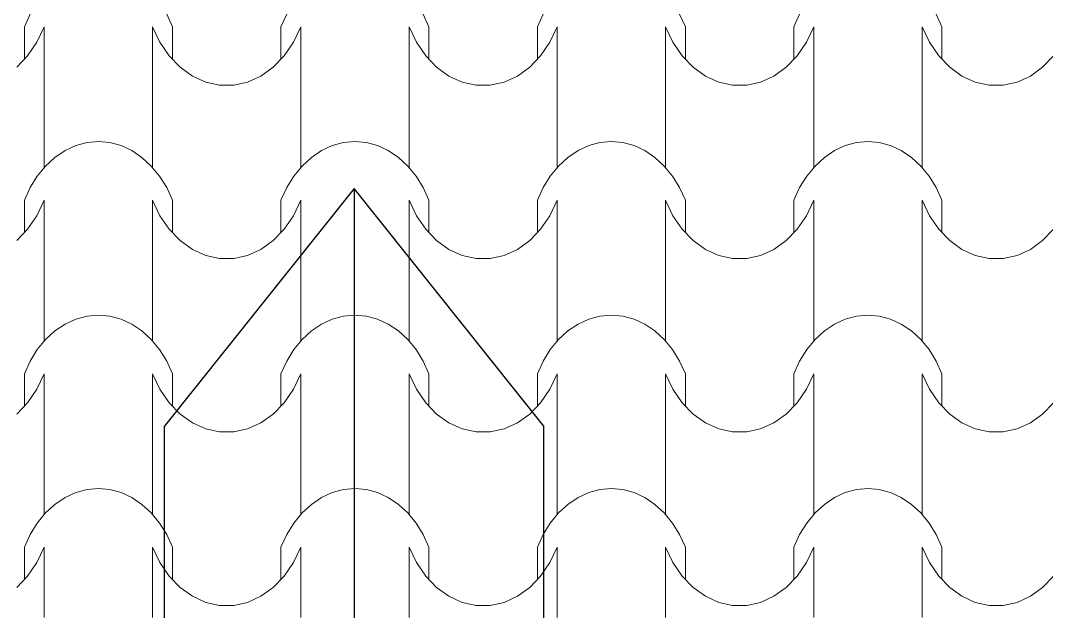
# Model space of a CAD drawing. Header units: millimetres. Extents: x 42452 to 2852333, y -419346 to 834876.
# Drawn here: x 2622399 to 2625101, y 657852 to 659407 of the extents above; entities that cross this region are included whole.
import ezdxf

# ---------------------------------------------------------------- set-up
doc = ezdxf.new("R2010")
doc.units = ezdxf.units.MM
doc.layers.add('M-2 keramitin shtrixi_Ном._пера__21_Pen_No__1', color=7, linetype='Continuous', lineweight=15)
doc.layers.add('memar', color=7, linetype='Continuous', lineweight=25)

# ---------------------------------------------------------------- blocks, each defined once
blk = doc.blocks.new('VES')
at = {"color": 7, "lineweight": 30}
for points in [[(3435819.5, -1692388.5), (3436319.7, -1693014.7), (3436319.6, -1695000.3), (3435319.6, -1695000.3), (3435319.7, -1693014.6), (3435819.5, -1692388.5)], [(3435720.1, -1695000.3), (3435319.6, -1695000.3), (3435319.7, -1693014.6), (3435819.5, -1692388.5), (3435819.9, -1695000.3)]]:
    blk.add_lwpolyline(points, dxfattribs=at)
blk = doc.blocks.new('*X17')
at = {"layer": 'M-2 keramitin shtrixi_Ном._пера__21_Pen_No__1', "color": 7, "linetype": 'Continuous', "lineweight": 15}
for p, q in [((-263930.7, -1360441.5), (-263915.5, -1360408.2)), ((-263556, -1360408.2), (-263540.7, -1360441.5)), ((-263255.2, -1360441.5), (-263239.9, -1360408.2)), ((-262880.4, -1360408.2), (-262865.2, -1360441.5)), ((-262579.6, -1360441.5), (-262564.3, -1360408.2)), ((-262204.9, -1360408.2), (-262189.6, -1360441.5)), ((-261904.1, -1360441.5), (-261888.8, -1360408.2)), ((-261529.3, -1360408.2), (-261514, -1360441.5)), ((-263930.7, -1360526.6), (-263930.7, -1360441.5)), ((-263878.5, -1360441.5), (-263897.8, -1360482)), ((-263878.5, -1360626.6), (-263878.5, -1360441.5)), ((-263593, -1360626.6), (-263593, -1360441.5)), ((-263573.7, -1360482), (-263593, -1360441.5)), ((-263540.7, -1360526.6), (-263540.7, -1360441.5)), ((-263255.2, -1360526.6), (-263255.2, -1360441.5)), ((-263202.9, -1360441.5), (-263222.3, -1360482)), ((-263202.9, -1360626.6), (-263202.9, -1360441.5)), ((-262917.4, -1360626.6), (-262917.4, -1360441.5)), ((-262898.1, -1360482), (-262917.4, -1360441.5)), ((-262865.2, -1360526.6), (-262865.2, -1360441.5)), ((-262579.6, -1360526.6), (-262579.6, -1360441.5)), ((-262527.4, -1360441.5), (-262546.7, -1360482)), ((-262527.4, -1360626.6), (-262527.4, -1360441.5)), ((-262241.9, -1360626.6), (-262241.9, -1360441.5)), ((-262222.5, -1360482), (-262241.9, -1360441.5)), ((-262189.6, -1360526.6), (-262189.6, -1360441.5)), ((-261904.1, -1360526.6), (-261904.1, -1360441.5)), ((-261851.8, -1360441.5), (-261871.1, -1360482)), ((-261851.8, -1360626.6), (-261851.8, -1360441.5)), ((-261566.3, -1360626.6), (-261566.3, -1360441.5)), ((-261547, -1360482), (-261566.3, -1360441.5)), ((-261514, -1360526.6), (-261514, -1360441.5)), ((-263897.8, -1360482), (-263922.2, -1360517.7)), ((-263549.2, -1360517.7), (-263573.7, -1360482)), ((-263222.3, -1360482), (-263246.7, -1360517.7)), ((-262873.7, -1360517.7), (-262898.1, -1360482)), ((-262546.7, -1360482), (-262571.1, -1360517.7)), ((-262198.1, -1360517.7), (-262222.5, -1360482)), ((-261871.1, -1360482), (-261895.6, -1360517.7)), ((-261522.6, -1360517.7), (-261547, -1360482)), ((-263922.2, -1360517.7), (-263951, -1360547.6)), ((-263520.4, -1360547.6), (-263549.2, -1360517.7)), ((-263246.7, -1360517.7), (-263275.5, -1360547.6)), ((-262844.9, -1360547.6), (-262873.7, -1360517.7)), ((-262571.1, -1360517.7), (-262599.9, -1360547.6)), ((-262169.3, -1360547.6), (-262198.1, -1360517.7)), ((-261895.6, -1360517.7), (-261924.4, -1360547.6)), ((-261493.7, -1360547.6), (-261522.6, -1360517.7)), ((-261220, -1360517.7), (-261248.8, -1360547.6)), ((-263488.1, -1360570.9), (-263520.4, -1360547.6)), ((-263275.5, -1360547.6), (-263307.8, -1360570.9)), ((-262812.5, -1360570.9), (-262844.9, -1360547.6)), ((-262599.9, -1360547.6), (-262632.3, -1360570.9)), ((-262136.9, -1360570.9), (-262169.3, -1360547.6)), ((-261924.4, -1360547.6), (-261956.7, -1360570.9)), ((-261461.4, -1360570.9), (-261493.7, -1360547.6)), ((-261248.8, -1360547.6), (-261281.2, -1360570.9)), ((-263453.1, -1360586.7), (-263488.1, -1360570.9)), ((-263307.8, -1360570.9), (-263342.8, -1360586.7)), ((-262777.5, -1360586.7), (-262812.5, -1360570.9)), ((-262632.3, -1360570.9), (-262667.3, -1360586.7)), ((-262102, -1360586.7), (-262136.9, -1360570.9)), ((-261956.7, -1360570.9), (-261991.7, -1360586.7)), ((-261426.4, -1360586.7), (-261461.4, -1360570.9)), ((-261281.2, -1360570.9), (-261316.1, -1360586.7)), ((-263416.5, -1360594.8), (-263453.1, -1360586.7)), ((-263398, -1360594.8), (-263416.5, -1360594.8)), ((-263379.4, -1360594.8), (-263398, -1360594.8)), ((-263342.8, -1360586.7), (-263379.4, -1360594.8)), ((-262741, -1360594.8), (-262777.5, -1360586.7)), ((-262722.4, -1360594.8), (-262741, -1360594.8)), ((-262703.8, -1360594.8), (-262722.4, -1360594.8)), ((-262667.3, -1360586.7), (-262703.8, -1360594.8)), ((-262065.4, -1360594.8), (-262102, -1360586.7)), ((-262046.8, -1360594.8), (-262065.4, -1360594.8)), ((-262028.3, -1360594.8), (-262046.8, -1360594.8)), ((-261991.7, -1360586.7), (-262028.3, -1360594.8)), ((-261389.8, -1360594.8), (-261426.4, -1360586.7)), ((-261371.3, -1360594.8), (-261389.8, -1360594.8)), ((-261352.7, -1360594.8), (-261371.3, -1360594.8)), ((-261316.1, -1360586.7), (-261352.7, -1360594.8)), ((-263878.5, -1360811.6), (-263878.5, -1360626.6)), ((-263593, -1360811.6), (-263593, -1360626.6)), ((-263202.9, -1360811.6), (-263202.9, -1360626.6)), ((-262917.4, -1360811.6), (-262917.4, -1360626.6)), ((-262527.4, -1360811.6), (-262527.4, -1360626.6)), ((-262241.9, -1360811.6), (-262241.9, -1360626.6)), ((-261851.8, -1360811.6), (-261851.8, -1360626.6)), ((-261566.3, -1360811.6), (-261566.3, -1360626.6)), ((-263823.7, -1360767.2), (-263795.3, -1360754.1)), ((-263795.3, -1360754.1), (-263765.8, -1360746.2)), ((-263765.8, -1360746.2), (-263735.7, -1360743.5)), ((-263735.7, -1360743.5), (-263705.6, -1360746.2)), ((-263705.6, -1360746.2), (-263676.1, -1360754.1)), ((-263676.1, -1360754.1), (-263647.7, -1360767.2)), ((-263148.2, -1360767.2), (-263119.8, -1360754.1)), ((-263119.8, -1360754.1), (-263090.3, -1360746.2)), ((-263090.3, -1360746.2), (-263060.2, -1360743.5)), ((-263060.2, -1360743.5), (-263030.1, -1360746.2)), ((-263030.1, -1360746.2), (-263000.6, -1360754.1)), ((-263000.6, -1360754.1), (-262972.2, -1360767.2)), ((-262472.6, -1360767.2), (-262444.2, -1360754.1)), ((-262444.2, -1360754.1), (-262414.7, -1360746.2)), ((-262414.7, -1360746.2), (-262384.6, -1360743.5)), ((-262384.6, -1360743.5), (-262354.5, -1360746.2)), ((-262354.5, -1360746.2), (-262325, -1360754.1)), ((-262325, -1360754.1), (-262296.6, -1360767.2)), ((-261797, -1360767.2), (-261768.7, -1360754.1)), ((-261768.7, -1360754.1), (-261739.1, -1360746.2)), ((-261739.1, -1360746.2), (-261709.1, -1360743.5)), ((-261709.1, -1360743.5), (-261679, -1360746.2)), ((-261679, -1360746.2), (-261649.4, -1360754.1)), ((-261649.4, -1360754.1), (-261621.1, -1360767.2)), ((-263874.9, -1360807.7), (-263850.4, -1360785.2)), ((-263850.4, -1360785.2), (-263823.7, -1360767.2)), ((-263647.7, -1360767.2), (-263621.1, -1360785.2)), ((-263621.1, -1360785.2), (-263596.6, -1360807.7)), ((-263199.3, -1360807.7), (-263174.9, -1360785.2)), ((-263174.9, -1360785.2), (-263148.2, -1360767.2)), ((-262972.2, -1360767.2), (-262945.5, -1360785.2)), ((-262945.5, -1360785.2), (-262921, -1360807.7)), ((-262523.8, -1360807.7), (-262499.3, -1360785.2)), ((-262499.3, -1360785.2), (-262472.6, -1360767.2)), ((-262296.6, -1360767.2), (-262269.9, -1360785.2)), ((-262269.9, -1360785.2), (-262245.4, -1360807.7)), ((-261848.2, -1360807.7), (-261823.7, -1360785.2)), ((-261823.7, -1360785.2), (-261797, -1360767.2)), ((-261621.1, -1360767.2), (-261594.4, -1360785.2)), ((-261594.4, -1360785.2), (-261569.9, -1360807.7)), ((-263896.7, -1360834.4), (-263874.9, -1360807.7)), ((-263596.6, -1360807.7), (-263574.7, -1360834.4)), ((-263221.2, -1360834.4), (-263199.3, -1360807.7)), ((-262921, -1360807.7), (-262899.2, -1360834.4)), ((-262545.6, -1360834.4), (-262523.8, -1360807.7)), ((-262245.4, -1360807.7), (-262223.6, -1360834.4)), ((-261870, -1360834.4), (-261848.2, -1360807.7)), ((-261569.9, -1360807.7), (-261548.1, -1360834.4)), ((-263915.5, -1360864.6), (-263896.7, -1360834.4)), ((-263574.7, -1360834.4), (-263556, -1360864.6)), ((-263239.9, -1360864.6), (-263221.2, -1360834.4)), ((-262899.2, -1360834.4), (-262880.4, -1360864.6)), ((-262564.3, -1360864.6), (-262545.6, -1360834.4)), ((-262223.6, -1360834.4), (-262204.9, -1360864.6)), ((-261888.8, -1360864.6), (-261870, -1360834.4)), ((-261548.1, -1360834.4), (-261529.3, -1360864.6)), ((-263930.7, -1360897.8), (-263915.5, -1360864.6)), ((-263556, -1360864.6), (-263540.7, -1360897.8)), ((-263255.2, -1360897.8), (-263239.9, -1360864.6)), ((-262880.4, -1360864.6), (-262865.2, -1360897.8)), ((-262579.6, -1360897.8), (-262564.3, -1360864.6)), ((-262204.9, -1360864.6), (-262189.6, -1360897.8)), ((-261904.1, -1360897.8), (-261888.8, -1360864.6)), ((-261529.3, -1360864.6), (-261514, -1360897.8)), ((-263930.7, -1360982.9), (-263930.7, -1360897.8)), ((-263878.5, -1360897.8), (-263897.8, -1360938.3)), ((-263878.5, -1361082.9), (-263878.5, -1360897.8)), ((-263593, -1361082.9), (-263593, -1360897.8)), ((-263573.7, -1360938.3), (-263593, -1360897.8)), ((-263540.7, -1360982.9), (-263540.7, -1360897.8)), ((-263255.2, -1360982.9), (-263255.2, -1360897.8)), ((-263202.9, -1360897.8), (-263222.3, -1360938.3)), ((-263202.9, -1361082.9), (-263202.9, -1360897.8)), ((-262917.4, -1361082.9), (-262917.4, -1360897.8)), ((-262898.1, -1360938.3), (-262917.4, -1360897.8)), ((-262865.2, -1360982.9), (-262865.2, -1360897.8)), ((-262579.6, -1360982.9), (-262579.6, -1360897.8)), ((-262527.4, -1360897.8), (-262546.7, -1360938.3)), ((-262527.4, -1361082.9), (-262527.4, -1360897.8)), ((-262241.9, -1361082.9), (-262241.9, -1360897.8)), ((-262222.5, -1360938.3), (-262241.9, -1360897.8)), ((-262189.6, -1360982.9), (-262189.6, -1360897.8)), ((-261904.1, -1360982.9), (-261904.1, -1360897.8)), ((-261851.8, -1360897.8), (-261871.1, -1360938.3)), ((-261851.8, -1361082.9), (-261851.8, -1360897.8)), ((-261566.3, -1361082.9), (-261566.3, -1360897.8)), ((-261547, -1360938.3), (-261566.3, -1360897.8)), ((-261514, -1360982.9), (-261514, -1360897.8)), ((-263897.8, -1360938.3), (-263922.2, -1360974.1)), ((-263549.2, -1360974.1), (-263573.7, -1360938.3)), ((-263222.3, -1360938.3), (-263246.7, -1360974.1)), ((-262873.7, -1360974.1), (-262898.1, -1360938.3)), ((-262546.7, -1360938.3), (-262571.1, -1360974.1)), ((-262198.1, -1360974.1), (-262222.5, -1360938.3)), ((-261871.1, -1360938.3), (-261895.6, -1360974.1)), ((-261522.6, -1360974.1), (-261547, -1360938.3)), ((-263922.2, -1360974.1), (-263951, -1361004)), ((-263520.4, -1361004), (-263549.2, -1360974.1)), ((-263246.7, -1360974.1), (-263275.5, -1361004)), ((-262844.9, -1361004), (-262873.7, -1360974.1)), ((-262571.1, -1360974.1), (-262599.9, -1361004)), ((-262169.3, -1361004), (-262198.1, -1360974.1)), ((-261895.6, -1360974.1), (-261924.4, -1361004)), ((-261493.7, -1361004), (-261522.6, -1360974.1)), ((-261220, -1360974.1), (-261248.8, -1361004)), ((-263488.1, -1361027.2), (-263520.4, -1361004)), ((-263275.5, -1361004), (-263307.8, -1361027.2)), ((-262812.5, -1361027.2), (-262844.9, -1361004)), ((-262599.9, -1361004), (-262632.3, -1361027.2)), ((-262136.9, -1361027.2), (-262169.3, -1361004)), ((-261924.4, -1361004), (-261956.7, -1361027.2)), ((-261461.4, -1361027.2), (-261493.7, -1361004)), ((-261248.8, -1361004), (-261281.2, -1361027.2)), ((-263453.1, -1361043.1), (-263488.1, -1361027.2)), ((-263307.8, -1361027.2), (-263342.8, -1361043.1)), ((-262777.5, -1361043.1), (-262812.5, -1361027.2)), ((-262632.3, -1361027.2), (-262667.3, -1361043.1)), ((-262102, -1361043.1), (-262136.9, -1361027.2)), ((-261956.7, -1361027.2), (-261991.7, -1361043.1)), ((-261426.4, -1361043.1), (-261461.4, -1361027.2)), ((-261281.2, -1361027.2), (-261316.1, -1361043.1)), ((-263416.5, -1361051.1), (-263453.1, -1361043.1)), ((-263398, -1361051.1), (-263416.5, -1361051.1)), ((-263379.4, -1361051.1), (-263398, -1361051.1)), ((-263342.8, -1361043.1), (-263379.4, -1361051.1)), ((-262741, -1361051.1), (-262777.5, -1361043.1)), ((-262722.4, -1361051.1), (-262741, -1361051.1)), ((-262703.8, -1361051.1), (-262722.4, -1361051.1)), ((-262667.3, -1361043.1), (-262703.8, -1361051.1)), ((-262065.4, -1361051.1), (-262102, -1361043.1)), ((-262046.8, -1361051.1), (-262065.4, -1361051.1)), ((-262028.3, -1361051.1), (-262046.8, -1361051.1)), ((-261991.7, -1361043.1), (-262028.3, -1361051.1)), ((-261389.8, -1361051.1), (-261426.4, -1361043.1)), ((-261371.3, -1361051.1), (-261389.8, -1361051.1)), ((-261352.7, -1361051.1), (-261371.3, -1361051.1)), ((-261316.1, -1361043.1), (-261352.7, -1361051.1)), ((-263878.5, -1361268), (-263878.5, -1361082.9)), ((-263593, -1361268), (-263593, -1361082.9)), ((-263202.9, -1361268), (-263202.9, -1361082.9)), ((-262917.4, -1361268), (-262917.4, -1361082.9)), ((-262527.4, -1361268), (-262527.4, -1361082.9)), ((-262241.9, -1361268), (-262241.9, -1361082.9)), ((-261851.8, -1361268), (-261851.8, -1361082.9)), ((-261566.3, -1361268), (-261566.3, -1361082.9)), ((-263850.4, -1361241.6), (-263823.7, -1361223.6)), ((-263823.7, -1361223.6), (-263795.3, -1361210.5)), ((-263795.3, -1361210.5), (-263765.8, -1361202.5)), ((-263765.8, -1361202.5), (-263735.7, -1361199.9)), ((-263735.7, -1361199.9), (-263705.6, -1361202.5)), ((-263705.6, -1361202.5), (-263676.1, -1361210.5)), ((-263676.1, -1361210.5), (-263647.7, -1361223.6)), ((-263647.7, -1361223.6), (-263621.1, -1361241.6)), ((-263174.9, -1361241.6), (-263148.2, -1361223.6)), ((-263148.2, -1361223.6), (-263119.8, -1361210.5)), ((-263119.8, -1361210.5), (-263090.3, -1361202.5)), ((-263090.3, -1361202.5), (-263060.2, -1361199.9)), ((-263060.2, -1361199.9), (-263030.1, -1361202.5)), ((-263030.1, -1361202.5), (-263000.6, -1361210.5)), ((-263000.6, -1361210.5), (-262972.2, -1361223.6)), ((-262972.2, -1361223.6), (-262945.5, -1361241.6)), ((-262499.3, -1361241.6), (-262472.6, -1361223.6)), ((-262472.6, -1361223.6), (-262444.2, -1361210.5)), ((-262444.2, -1361210.5), (-262414.7, -1361202.5)), ((-262414.7, -1361202.5), (-262384.6, -1361199.9)), ((-262384.6, -1361199.9), (-262354.5, -1361202.5)), ((-262354.5, -1361202.5), (-262325, -1361210.5)), ((-262325, -1361210.5), (-262296.6, -1361223.6)), ((-262296.6, -1361223.6), (-262269.9, -1361241.6)), ((-261823.7, -1361241.6), (-261797, -1361223.6)), ((-261797, -1361223.6), (-261768.7, -1361210.5)), ((-261768.7, -1361210.5), (-261739.1, -1361202.5)), ((-261739.1, -1361202.5), (-261709.1, -1361199.9)), ((-261709.1, -1361199.9), (-261679, -1361202.5)), ((-261679, -1361202.5), (-261649.4, -1361210.5)), ((-261649.4, -1361210.5), (-261621.1, -1361223.6)), ((-261621.1, -1361223.6), (-261594.4, -1361241.6)), ((-263874.9, -1361264.1), (-263850.4, -1361241.6)), ((-263621.1, -1361241.6), (-263596.6, -1361264.1)), ((-263199.3, -1361264.1), (-263174.9, -1361241.6)), ((-262945.5, -1361241.6), (-262921, -1361264.1)), ((-262523.8, -1361264.1), (-262499.3, -1361241.6)), ((-262269.9, -1361241.6), (-262245.4, -1361264.1)), ((-261848.2, -1361264.1), (-261823.7, -1361241.6)), ((-261594.4, -1361241.6), (-261569.9, -1361264.1)), ((-263896.7, -1361290.7), (-263874.9, -1361264.1)), ((-263596.6, -1361264.1), (-263574.7, -1361290.7)), ((-263221.2, -1361290.7), (-263199.3, -1361264.1)), ((-262921, -1361264.1), (-262899.2, -1361290.7)), ((-262545.6, -1361290.7), (-262523.8, -1361264.1)), ((-262245.4, -1361264.1), (-262223.6, -1361290.7)), ((-261870, -1361290.7), (-261848.2, -1361264.1)), ((-261569.9, -1361264.1), (-261548.1, -1361290.7)), ((-263915.5, -1361320.9), (-263896.7, -1361290.7)), ((-263574.7, -1361290.7), (-263556, -1361320.9)), ((-263239.9, -1361320.9), (-263221.2, -1361290.7)), ((-262899.2, -1361290.7), (-262880.4, -1361320.9)), ((-262564.3, -1361320.9), (-262545.6, -1361290.7)), ((-262223.6, -1361290.7), (-262204.9, -1361320.9)), ((-261888.8, -1361320.9), (-261870, -1361290.7)), ((-261548.1, -1361290.7), (-261529.3, -1361320.9)), ((-263930.7, -1361354.2), (-263915.5, -1361320.9)), ((-263556, -1361320.9), (-263540.7, -1361354.2)), ((-263255.2, -1361354.2), (-263239.9, -1361320.9)), ((-262880.4, -1361320.9), (-262865.2, -1361354.2)), ((-262579.6, -1361354.2), (-262564.3, -1361320.9)), ((-262204.9, -1361320.9), (-262189.6, -1361354.2)), ((-261904.1, -1361354.2), (-261888.8, -1361320.9)), ((-261529.3, -1361320.9), (-261514, -1361354.2)), ((-263930.7, -1361439.3), (-263930.7, -1361354.2)), ((-263878.5, -1361354.2), (-263897.8, -1361394.7)), ((-263878.5, -1361539.3), (-263878.5, -1361354.2)), ((-263593, -1361539.3), (-263593, -1361354.2)), ((-263573.7, -1361394.7), (-263593, -1361354.2)), ((-263540.7, -1361439.3), (-263540.7, -1361354.2)), ((-263255.2, -1361439.3), (-263255.2, -1361354.2)), ((-263202.9, -1361354.2), (-263222.3, -1361394.7)), ((-263202.9, -1361539.3), (-263202.9, -1361354.2)), ((-262917.4, -1361539.3), (-262917.4, -1361354.2)), ((-262898.1, -1361394.7), (-262917.4, -1361354.2)), ((-262865.2, -1361439.3), (-262865.2, -1361354.2)), ((-262579.6, -1361439.3), (-262579.6, -1361354.2)), ((-262527.4, -1361354.2), (-262546.7, -1361394.7)), ((-262527.4, -1361539.3), (-262527.4, -1361354.2)), ((-262241.9, -1361539.3), (-262241.9, -1361354.2)), ((-262222.5, -1361394.7), (-262241.9, -1361354.2)), ((-262189.6, -1361439.3), (-262189.6, -1361354.2)), ((-261904.1, -1361439.3), (-261904.1, -1361354.2)), ((-261851.8, -1361354.2), (-261871.1, -1361394.7)), ((-261851.8, -1361539.3), (-261851.8, -1361354.2)), ((-261566.3, -1361539.3), (-261566.3, -1361354.2)), ((-261547, -1361394.7), (-261566.3, -1361354.2)), ((-261514, -1361439.3), (-261514, -1361354.2)), ((-263897.8, -1361394.7), (-263922.2, -1361430.4)), ((-263549.2, -1361430.4), (-263573.7, -1361394.7)), ((-263222.3, -1361394.7), (-263246.7, -1361430.4)), ((-262873.7, -1361430.4), (-262898.1, -1361394.7)), ((-262546.7, -1361394.7), (-262571.1, -1361430.4)), ((-262198.1, -1361430.4), (-262222.5, -1361394.7)), ((-261871.1, -1361394.7), (-261895.6, -1361430.4)), ((-261522.6, -1361430.4), (-261547, -1361394.7)), ((-263922.2, -1361430.4), (-263951, -1361460.3)), ((-263520.4, -1361460.3), (-263549.2, -1361430.4)), ((-263246.7, -1361430.4), (-263275.5, -1361460.3)), ((-262844.9, -1361460.3), (-262873.7, -1361430.4)), ((-262571.1, -1361430.4), (-262599.9, -1361460.3)), ((-262169.3, -1361460.3), (-262198.1, -1361430.4)), ((-261895.6, -1361430.4), (-261924.4, -1361460.3)), ((-261493.7, -1361460.3), (-261522.6, -1361430.4)), ((-261220, -1361430.4), (-261248.8, -1361460.3)), ((-263488.1, -1361483.6), (-263520.4, -1361460.3)), ((-263275.5, -1361460.3), (-263307.8, -1361483.6)), ((-262812.5, -1361483.6), (-262844.9, -1361460.3)), ((-262599.9, -1361460.3), (-262632.3, -1361483.6)), ((-262136.9, -1361483.6), (-262169.3, -1361460.3)), ((-261924.4, -1361460.3), (-261956.7, -1361483.6)), ((-261461.4, -1361483.6), (-261493.7, -1361460.3)), ((-261248.8, -1361460.3), (-261281.2, -1361483.6)), ((-263453.1, -1361499.4), (-263488.1, -1361483.6)), ((-263307.8, -1361483.6), (-263342.8, -1361499.4)), ((-262777.5, -1361499.4), (-262812.5, -1361483.6)), ((-262632.3, -1361483.6), (-262667.3, -1361499.4)), ((-262102, -1361499.4), (-262136.9, -1361483.6)), ((-261956.7, -1361483.6), (-261991.7, -1361499.4)), ((-261426.4, -1361499.4), (-261461.4, -1361483.6)), ((-261281.2, -1361483.6), (-261316.1, -1361499.4)), ((-263416.5, -1361507.5), (-263453.1, -1361499.4)), ((-263398, -1361507.5), (-263416.5, -1361507.5)), ((-263379.4, -1361507.5), (-263398, -1361507.5)), ((-263342.8, -1361499.4), (-263379.4, -1361507.5)), ((-262741, -1361507.5), (-262777.5, -1361499.4)), ((-262722.4, -1361507.5), (-262741, -1361507.5)), ((-262703.8, -1361507.5), (-262722.4, -1361507.5)), ((-262667.3, -1361499.4), (-262703.8, -1361507.5)), ((-262065.4, -1361507.5), (-262102, -1361499.4)), ((-262046.8, -1361507.5), (-262065.4, -1361507.5)), ((-262028.3, -1361507.5), (-262046.8, -1361507.5)), ((-261991.7, -1361499.4), (-262028.3, -1361507.5)), ((-261389.8, -1361507.5), (-261426.4, -1361499.4)), ((-261371.3, -1361507.5), (-261389.8, -1361507.5)), ((-261352.7, -1361507.5), (-261371.3, -1361507.5)), ((-261316.1, -1361499.4), (-261352.7, -1361507.5)), ((-263878.5, -1361724.3), (-263878.5, -1361539.3)), ((-263593, -1361724.3), (-263593, -1361539.3)), ((-263202.9, -1361724.3), (-263202.9, -1361539.3)), ((-262917.4, -1361724.3), (-262917.4, -1361539.3)), ((-262527.4, -1361724.3), (-262527.4, -1361539.3)), ((-262241.9, -1361724.3), (-262241.9, -1361539.3)), ((-261851.8, -1361724.3), (-261851.8, -1361539.3)), ((-261566.3, -1361724.3), (-261566.3, -1361539.3)), ((-263765.8, -1361658.9), (-263735.7, -1361656.2)), ((-263735.7, -1361656.2), (-263705.6, -1361658.9)), ((-263090.3, -1361658.9), (-263060.2, -1361656.2)), ((-263060.2, -1361656.2), (-263030.1, -1361658.9)), ((-262414.7, -1361658.9), (-262384.6, -1361656.2)), ((-262384.6, -1361656.2), (-262354.5, -1361658.9)), ((-261739.1, -1361658.9), (-261709.1, -1361656.2)), ((-261709.1, -1361656.2), (-261679, -1361658.9)), ((-263850.4, -1361697.9), (-263823.7, -1361679.9)), ((-263823.7, -1361679.9), (-263795.3, -1361666.8)), ((-263795.3, -1361666.8), (-263765.8, -1361658.9)), ((-263705.6, -1361658.9), (-263676.1, -1361666.8)), ((-263676.1, -1361666.8), (-263647.7, -1361679.9)), ((-263647.7, -1361679.9), (-263621.1, -1361697.9)), ((-263174.9, -1361697.9), (-263148.2, -1361679.9)), ((-263148.2, -1361679.9), (-263119.8, -1361666.8)), ((-263119.8, -1361666.8), (-263090.3, -1361658.9)), ((-263030.1, -1361658.9), (-263000.6, -1361666.8)), ((-263000.6, -1361666.8), (-262972.2, -1361679.9)), ((-262972.2, -1361679.9), (-262945.5, -1361697.9)), ((-262499.3, -1361697.9), (-262472.6, -1361679.9)), ((-262472.6, -1361679.9), (-262444.2, -1361666.8)), ((-262444.2, -1361666.8), (-262414.7, -1361658.9)), ((-262354.5, -1361658.9), (-262325, -1361666.8)), ((-262325, -1361666.8), (-262296.6, -1361679.9)), ((-262296.6, -1361679.9), (-262269.9, -1361697.9)), ((-261823.7, -1361697.9), (-261797, -1361679.9)), ((-261797, -1361679.9), (-261768.7, -1361666.8)), ((-261768.7, -1361666.8), (-261739.1, -1361658.9)), ((-261679, -1361658.9), (-261649.4, -1361666.8)), ((-261649.4, -1361666.8), (-261621.1, -1361679.9)), ((-261621.1, -1361679.9), (-261594.4, -1361697.9)), ((-263874.9, -1361720.4), (-263850.4, -1361697.9)), ((-263621.1, -1361697.9), (-263596.6, -1361720.4)), ((-263199.3, -1361720.4), (-263174.9, -1361697.9)), ((-262945.5, -1361697.9), (-262921, -1361720.4)), ((-262523.8, -1361720.4), (-262499.3, -1361697.9)), ((-262269.9, -1361697.9), (-262245.4, -1361720.4)), ((-261848.2, -1361720.4), (-261823.7, -1361697.9)), ((-261594.4, -1361697.9), (-261569.9, -1361720.4)), ((-263896.7, -1361747.1), (-263874.9, -1361720.4)), ((-263596.6, -1361720.4), (-263574.7, -1361747.1)), ((-263221.2, -1361747.1), (-263199.3, -1361720.4)), ((-262921, -1361720.4), (-262899.2, -1361747.1)), ((-262545.6, -1361747.1), (-262523.8, -1361720.4)), ((-262245.4, -1361720.4), (-262223.6, -1361747.1)), ((-261870, -1361747.1), (-261848.2, -1361720.4)), ((-261569.9, -1361720.4), (-261548.1, -1361747.1)), ((-263915.5, -1361777.3), (-263896.7, -1361747.1)), ((-263574.7, -1361747.1), (-263556, -1361777.3)), ((-263239.9, -1361777.3), (-263221.2, -1361747.1)), ((-262899.2, -1361747.1), (-262880.4, -1361777.3)), ((-262564.3, -1361777.3), (-262545.6, -1361747.1)), ((-262223.6, -1361747.1), (-262204.9, -1361777.3)), ((-261888.8, -1361777.3), (-261870, -1361747.1)), ((-261548.1, -1361747.1), (-261529.3, -1361777.3)), ((-263930.7, -1361810.5), (-263915.5, -1361777.3)), ((-263556, -1361777.3), (-263540.7, -1361810.5)), ((-263255.2, -1361810.5), (-263239.9, -1361777.3)), ((-262880.4, -1361777.3), (-262865.2, -1361810.5)), ((-262579.6, -1361810.5), (-262564.3, -1361777.3)), ((-262204.9, -1361777.3), (-262189.6, -1361810.5)), ((-261904.1, -1361810.5), (-261888.8, -1361777.3)), ((-261529.3, -1361777.3), (-261514, -1361810.5)), ((-263930.7, -1361895.6), (-263930.7, -1361810.5)), ((-263878.5, -1361810.5), (-263897.8, -1361851)), ((-263878.5, -1361995.6), (-263878.5, -1361810.5)), ((-263593, -1361995.6), (-263593, -1361810.5)), ((-263573.7, -1361851), (-263593, -1361810.5)), ((-263540.7, -1361895.6), (-263540.7, -1361810.5)), ((-263255.2, -1361895.6), (-263255.2, -1361810.5)), ((-263202.9, -1361810.5), (-263222.3, -1361851)), ((-263202.9, -1361995.6), (-263202.9, -1361810.5)), ((-262917.4, -1361995.6), (-262917.4, -1361810.5)), ((-262898.1, -1361851), (-262917.4, -1361810.5)), ((-262865.2, -1361895.6), (-262865.2, -1361810.5)), ((-262579.6, -1361895.6), (-262579.6, -1361810.5)), ((-262527.4, -1361810.5), (-262546.7, -1361851)), ((-262527.4, -1361995.6), (-262527.4, -1361810.5)), ((-262241.9, -1361995.6), (-262241.9, -1361810.5)), ((-262222.5, -1361851), (-262241.9, -1361810.5)), ((-262189.6, -1361895.6), (-262189.6, -1361810.5)), ((-261904.1, -1361895.6), (-261904.1, -1361810.5)), ((-261851.8, -1361810.5), (-261871.1, -1361851)), ((-261851.8, -1361995.6), (-261851.8, -1361810.5)), ((-261566.3, -1361995.6), (-261566.3, -1361810.5)), ((-261547, -1361851), (-261566.3, -1361810.5)), ((-261514, -1361895.6), (-261514, -1361810.5)), ((-263897.8, -1361851), (-263922.2, -1361886.8)), ((-263549.2, -1361886.8), (-263573.7, -1361851)), ((-263222.3, -1361851), (-263246.7, -1361886.8)), ((-262873.7, -1361886.8), (-262898.1, -1361851)), ((-262546.7, -1361851), (-262571.1, -1361886.8)), ((-262198.1, -1361886.8), (-262222.5, -1361851)), ((-261871.1, -1361851), (-261895.6, -1361886.8)), ((-261522.6, -1361886.8), (-261547, -1361851)), ((-263922.2, -1361886.8), (-263951, -1361916.7)), ((-263520.4, -1361916.7), (-263549.2, -1361886.8)), ((-263246.7, -1361886.8), (-263275.5, -1361916.7)), ((-262844.9, -1361916.7), (-262873.7, -1361886.8)), ((-262571.1, -1361886.8), (-262599.9, -1361916.7)), ((-262169.3, -1361916.7), (-262198.1, -1361886.8)), ((-261895.6, -1361886.8), (-261924.4, -1361916.7)), ((-261493.7, -1361916.7), (-261522.6, -1361886.8)), ((-261220, -1361886.8), (-261248.8, -1361916.7)), ((-263488.1, -1361939.9), (-263520.4, -1361916.7)), ((-263275.5, -1361916.7), (-263307.8, -1361939.9)), ((-262812.5, -1361939.9), (-262844.9, -1361916.7)), ((-262599.9, -1361916.7), (-262632.3, -1361939.9)), ((-262136.9, -1361939.9), (-262169.3, -1361916.7)), ((-261924.4, -1361916.7), (-261956.7, -1361939.9)), ((-261461.4, -1361939.9), (-261493.7, -1361916.7)), ((-261248.8, -1361916.7), (-261281.2, -1361939.9)), ((-263453.1, -1361955.8), (-263488.1, -1361939.9)), ((-263307.8, -1361939.9), (-263342.8, -1361955.8)), ((-262777.5, -1361955.8), (-262812.5, -1361939.9)), ((-262632.3, -1361939.9), (-262667.3, -1361955.8)), ((-262102, -1361955.8), (-262136.9, -1361939.9)), ((-261956.7, -1361939.9), (-261991.7, -1361955.8)), ((-261426.4, -1361955.8), (-261461.4, -1361939.9)), ((-261281.2, -1361939.9), (-261316.1, -1361955.8)), ((-263416.5, -1361963.8), (-263453.1, -1361955.8)), ((-263398, -1361963.8), (-263416.5, -1361963.8)), ((-263379.4, -1361963.8), (-263398, -1361963.8)), ((-263342.8, -1361955.8), (-263379.4, -1361963.8)), ((-262741, -1361963.8), (-262777.5, -1361955.8)), ((-262722.4, -1361963.8), (-262741, -1361963.8)), ((-262703.8, -1361963.8), (-262722.4, -1361963.8)), ((-262667.3, -1361955.8), (-262703.8, -1361963.8)), ((-262065.4, -1361963.8), (-262102, -1361955.8)), ((-262046.8, -1361963.8), (-262065.4, -1361963.8)), ((-262028.3, -1361963.8), (-262046.8, -1361963.8)), ((-261991.7, -1361955.8), (-262028.3, -1361963.8)), ((-261389.8, -1361963.8), (-261426.4, -1361955.8)), ((-261371.3, -1361963.8), (-261389.8, -1361963.8)), ((-261352.7, -1361963.8), (-261371.3, -1361963.8)), ((-261316.1, -1361955.8), (-261352.7, -1361963.8))]:
    blk.add_line(p, q, dxfattribs=at)
blk = doc.blocks.new('Fill_2')
at = {"layer": 'M-2 keramitin shtrixi_Ном._пера__21_Pen_No__1', "color": 7, "linetype": 'Continuous', "lineweight": 15}
blk.add_blockref('*X17', (0, 0), dxfattribs=at)

msp = doc.modelspace()

# ---------------------------------------------------------------- block references
at = {"layer": 'memar', "color": 7, "linetype": 'Continuous', "lineweight": 25}
msp.add_blockref('Fill_2', (2886339.52978, 2019832.0495), dxfattribs=at)
at = {"layer": 'memar', "color": 2, "lineweight": 25, "xscale": -1, "rotation": 0.0154348108786007}
msp.add_blockref('VES', (6058640.55655, 2352279.68622), dxfattribs=at)

doc.saveas('drawing.dxf')
